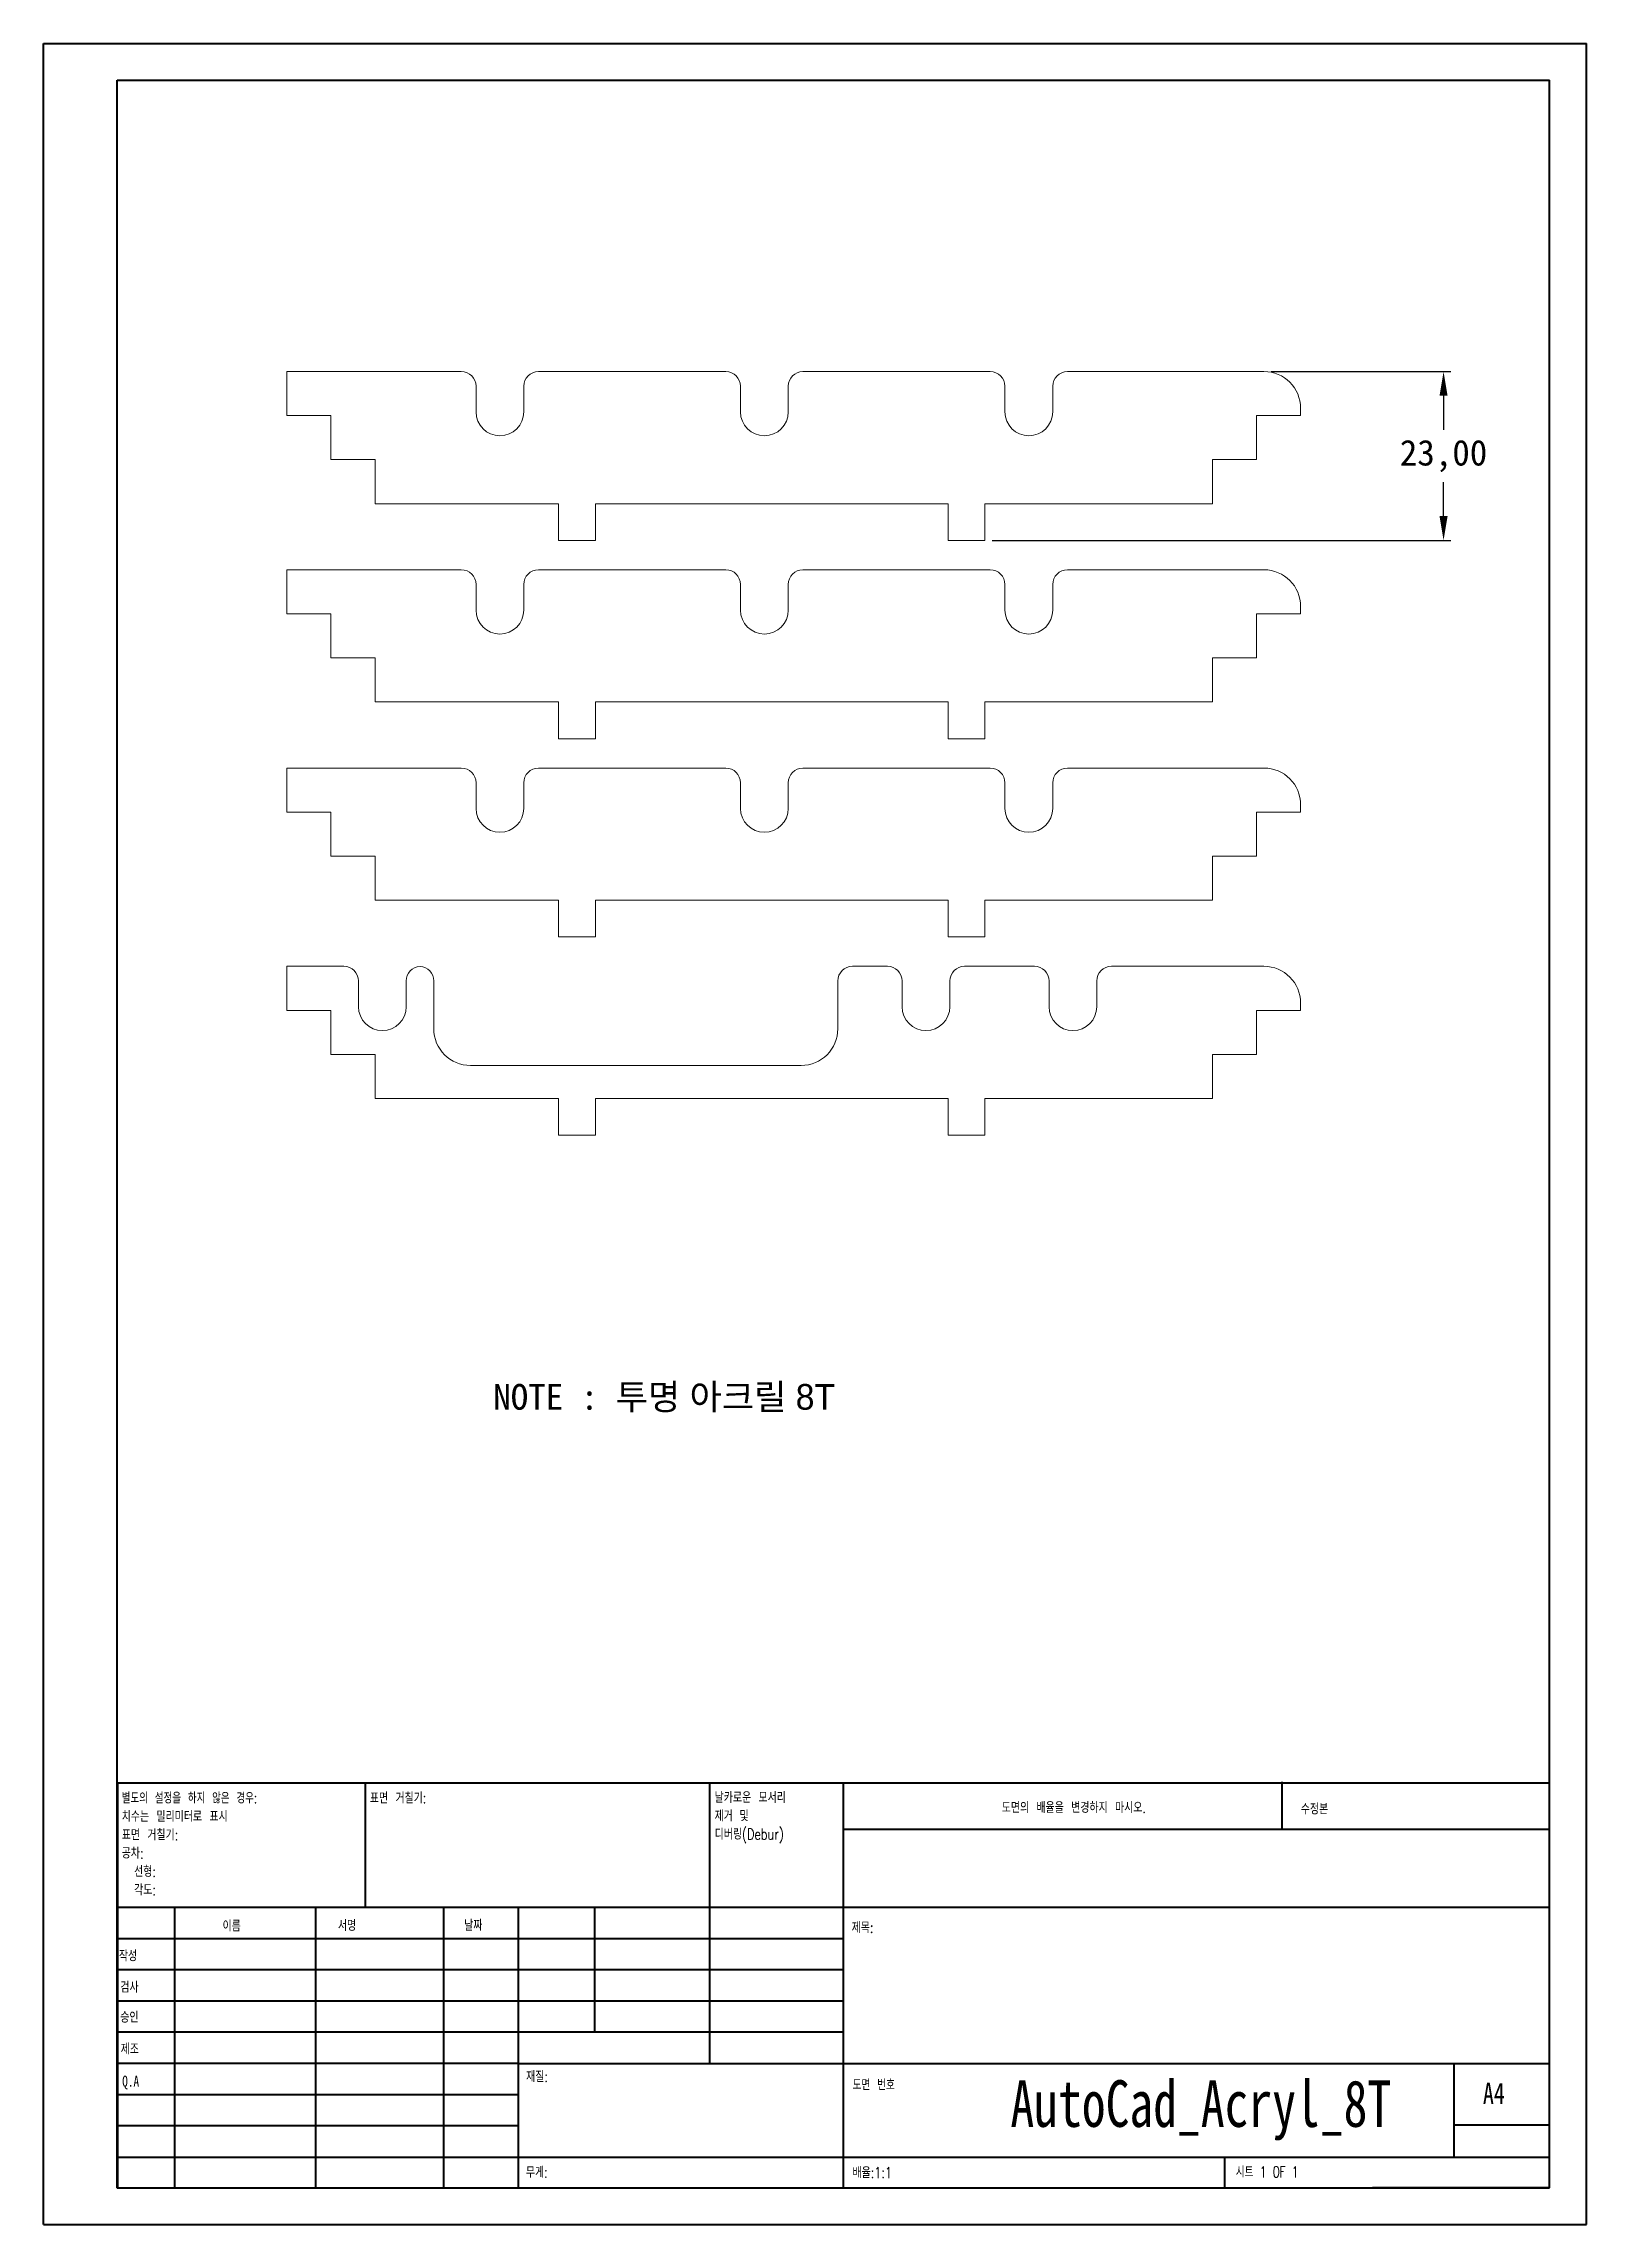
# Model space of a CAD drawing. Header units: millimetres. Extents: x 0 to 210, y 0 to 297.
import ezdxf

# ---------------------------------------------------------------- set-up
doc = ezdxf.new("R2010")
doc.units = ezdxf.units.MM
doc.header["$PDSIZE"] = -1
doc.styles.add('SLDTEXTSTYLE0', font='TXT', dxfattribs={"width": 0.75})
doc.styles.add('SLDTEXTSTYLE1', font='TXT', dxfattribs={"width": 0.75, "bigfont": 'bigfont'})
doc.styles.add('SLDTEXTSTYLE2', font='TXT', dxfattribs={"width": 0.666667, "bigfont": 'bigfont'})
doc.styles.add('SLDTEXTSTYLE3', font='TXT', dxfattribs={"width": 0.7, "bigfont": 'bigfont'})
doc.styles.add('SLDTEXTSTYLE4', font='TXT', dxfattribs={"width": 0.6875, "bigfont": 'bigfont'})
doc.styles.add('SLDTEXTSTYLE5', font='TXT', dxfattribs={"width": 0.691176, "bigfont": 'bigfont'})
doc.dimstyles.new('ISO-25', dxfattribs={"dimtxt": 2.5, "dimasz": 2.5, "dimexe": 1.25, "dimexo": 0.625, "dimtad": 1, "dimtxsty": 'Standard', "dimcen": 2.5, "dimadec": 0, "dimazin": 0, "dimtfac": 1, "dimtmove": 0, "dimatfit": 3, "dimfxl": 1, "dimarcsym": 0})

# ---------------------------------------------------------------- blocks, each defined once
blk = doc.blocks.new('SW_NOTE_0')
at = {"color": 0, "linetype": 'Continuous', "lineweight": 0, "char_height": 1.5, "attachment_point": 1}
for s, insert, style in [('날카로운 모서리', (0, 1.93), 'SLDTEXTSTYLE1'), ('제거 및', (0, -0.57), 'SLDTEXTSTYLE4'), ('디버링(Debur)', (0, -3.07), 'SLDTEXTSTYLE1')]:
    blk.add_mtext(s, dxfattribs=dict(at, insert=insert, style=style))
blk = doc.blocks.new('SW_NOTE_1')
at = {"color": 0, "linetype": 'Continuous', "lineweight": 0, "char_height": 1.5, "attachment_point": 1}
for s, insert, style in [('별도의 설정을 하지 않은 경우:', (0, 1.93), 'SLDTEXTSTYLE5'), ('표면 거칠기:', (0, -3.07), 'SLDTEXTSTYLE1'), ('치수는 밀리미터로 표시', (0, -0.57), 'SLDTEXTSTYLE1'), ('공차:', (0, -5.57), 'SLDTEXTSTYLE1'), ('선형:', (1.69, -8.07), 'SLDTEXTSTYLE1'), ('각도:', (1.69, -10.57), 'SLDTEXTSTYLE1')]:
    blk.add_mtext(s, dxfattribs=dict(at, insert=insert, style=style))
blk = doc.blocks.new('*D4')
at = {"color": 0, "lineweight": -2, "transparency": 16777216}
for p, q in [((167.19, 252.55), (191.64, 252.55)), ((190.64, 249.25), (190.64, 244.62)), ((190.64, 232.86), (190.64, 237.49)), ((129.19, 229.55), (191.64, 229.55))]:
    blk.add_line(p, q, dxfattribs=at)
at = {"color": 0, "transparency": 16777216}
for points in [[(190.09, 249.25), (191.19, 249.25), (190.64, 252.55)], [(190.09, 232.86), (191.19, 232.86), (190.64, 229.55)]]:
    blk.add_solid(points, dxfattribs=at)
at = {"layer": 'Defpoints', "color": 0, "transparency": 16777216}
for p in [(166.19, 252.55), (190.64, 252.55), (128.19, 229.55)]:
    blk.add_point(p, dxfattribs=at)
at = {"color": 0, "transparency": 16777216, "insert": (190.64, 241.05), "char_height": 3.5, "attachment_point": 5}
blk.add_mtext('23,00', dxfattribs=at)

msp = doc.modelspace()

# ---------------------------------------------------------------- linework, layer by layer
at = {"color": 7, "linetype": 'Continuous', "lineweight": 40}
for p, q in [((0.079, 0.215), (0.079, 297.215)), ((0.079, 297.215), (210.079, 297.215)), ((210.079, 0.215), (210.079, 297.215)), ((210.079, 292.215), (210.079, 297.215)), ((10.079, 292.215), (205.079, 292.215)), ((10.079, 5.215), (10.079, 292.215)), ((205.079, 5.215), (205.079, 292.215)), ((10.111, 60.371), (205.079, 60.371)), ((10.111, 60.371), (10.111, 5.121)), ((43.911, 43.371), (43.911, 60.371)), ((90.711, 60.371), (90.711, 22.121)), ((108.911, 60.371), (108.911, 5.121)), ((168.679, 54.09), (168.679, 60.465)), ((205.079, 53.996), (108.911, 53.996)), ((205.079, 43.371), (10.111, 43.371)), ((17.911, 43.371), (17.911, 5.121)), ((37.102, 43.371), (37.102, 5.121)), ((54.51, 43.371), (54.51, 5.121)), ((64.711, 5.121), (64.711, 43.371)), ((75.111, 26.371), (75.111, 43.371)), ((108.911, 39.121), (10.111, 39.121)), ((108.911, 34.871), (10.111, 34.871)), ((108.911, 30.621), (10.111, 30.621)), ((108.911, 26.371), (10.111, 26.371)), ((64.711, 22.121), (10.111, 22.121)), ((64.711, 22.121), (205.079, 22.121)), ((192.079, 9.465), (192.079, 22.215)), ((64.711, 17.871), (10.111, 17.871)), ((64.711, 13.621), (10.111, 13.621)), ((205.079, 13.715), (192.079, 13.715)), ((10.111, 9.371), (205.079, 9.371)), ((160.879, 5.215), (160.879, 9.465)), ((10.079, 5.215), (205.079, 5.215)), ((205.079, 5.215), (180.988, 5.215)), ((0.079, 0.215), (210.079, 0.215))]:
    msp.add_line(p, q, dxfattribs=at)
at = {"color": 7, "linetype": 'Continuous', "lineweight": 15}
for p, q in [((33.186, 246.553), (33.186, 252.553)), ((33.186, 252.553), (56.936, 252.553)), ((67.436, 252.553), (92.936, 252.553)), ((103.436, 252.553), (128.936, 252.553)), ((139.436, 252.553), (166.186, 252.553)), ((58.936, 250.553), (58.936, 247.053)), ((65.436, 247.053), (65.436, 250.553)), ((94.936, 250.553), (94.936, 247.053)), ((101.436, 247.053), (101.436, 250.553)), ((130.936, 250.553), (130.936, 247.053)), ((137.436, 247.053), (137.436, 250.553)), ((39.186, 246.553), (33.186, 246.553)), ((39.186, 240.553), (39.186, 246.553)), ((165.186, 246.553), (171.186, 246.553)), ((165.186, 240.553), (165.186, 246.553)), ((171.186, 247.553), (171.186, 246.553)), ((45.186, 240.553), (39.186, 240.553)), ((45.186, 234.553), (45.186, 240.553)), ((159.186, 240.553), (165.186, 240.553)), ((159.186, 234.553), (159.186, 240.553)), ((70.186, 234.553), (45.186, 234.553)), ((70.186, 229.553), (70.186, 234.553)), ((123.186, 234.553), (75.186, 234.553)), ((75.186, 234.553), (75.186, 229.553)), ((123.186, 229.553), (123.186, 234.553)), ((159.186, 234.553), (128.186, 234.553)), ((128.186, 234.553), (128.186, 229.553)), ((75.186, 229.553), (70.186, 229.553)), ((128.186, 229.553), (123.186, 229.553)), ((33.186, 219.553), (33.186, 225.553)), ((33.186, 225.553), (56.936, 225.553)), ((58.936, 223.553), (58.936, 220.053)), ((65.436, 220.053), (65.436, 223.553)), ((67.436, 225.553), (92.936, 225.553)), ((94.936, 223.553), (94.936, 220.053)), ((101.436, 220.053), (101.436, 223.553)), ((103.436, 225.553), (128.936, 225.553)), ((130.936, 223.553), (130.936, 220.053)), ((137.436, 220.053), (137.436, 223.553)), ((139.436, 225.553), (166.186, 225.553)), ((171.186, 220.553), (171.186, 219.553)), ((39.186, 219.553), (33.186, 219.553)), ((39.186, 213.553), (39.186, 219.553)), ((165.186, 219.553), (171.186, 219.553)), ((165.186, 213.553), (165.186, 219.553)), ((45.186, 213.553), (39.186, 213.553)), ((45.186, 207.553), (45.186, 213.553)), ((159.186, 213.553), (165.186, 213.553)), ((159.186, 207.553), (159.186, 213.553)), ((70.186, 207.553), (45.186, 207.553)), ((70.186, 202.553), (70.186, 207.553)), ((123.186, 207.553), (75.186, 207.553)), ((75.186, 207.553), (75.186, 202.553)), ((123.186, 202.553), (123.186, 207.553)), ((159.186, 207.553), (128.186, 207.553)), ((128.186, 207.553), (128.186, 202.553)), ((75.186, 202.553), (70.186, 202.553)), ((128.186, 202.553), (123.186, 202.553)), ((33.186, 192.553), (33.186, 198.553)), ((33.186, 198.553), (56.936, 198.553)), ((58.936, 196.553), (58.936, 193.053)), ((65.436, 193.053), (65.436, 196.553)), ((67.436, 198.553), (92.936, 198.553)), ((94.936, 196.553), (94.936, 193.053)), ((101.436, 193.053), (101.436, 196.553)), ((103.436, 198.553), (128.936, 198.553)), ((130.936, 196.553), (130.936, 193.053)), ((137.436, 193.053), (137.436, 196.553)), ((139.436, 198.553), (166.186, 198.553)), ((171.186, 193.553), (171.186, 192.553)), ((39.186, 192.553), (33.186, 192.553)), ((39.186, 186.553), (39.186, 192.553)), ((165.186, 192.553), (171.186, 192.553)), ((165.186, 186.553), (165.186, 192.553)), ((45.186, 186.553), (39.186, 186.553)), ((45.186, 180.553), (45.186, 186.553)), ((159.186, 186.553), (165.186, 186.553)), ((159.186, 180.553), (159.186, 186.553)), ((70.186, 180.553), (45.186, 180.553)), ((70.186, 175.553), (70.186, 180.553)), ((123.186, 180.553), (75.186, 180.553)), ((75.186, 180.553), (75.186, 175.553)), ((123.186, 175.553), (123.186, 180.553)), ((159.186, 180.553), (128.186, 180.553)), ((128.186, 180.553), (128.186, 175.553)), ((75.186, 175.553), (70.186, 175.553)), ((128.186, 175.553), (123.186, 175.553)), ((33.186, 165.553), (33.186, 171.553)), ((33.186, 171.553), (40.936, 171.553)), ((42.936, 169.553), (42.936, 166.053)), ((49.436, 166.053), (49.436, 169.553)), ((53.186, 169.553), (53.186, 163.053)), ((108.186, 163.053), (108.186, 169.553)), ((110.186, 171.553), (114.936, 171.553)), ((116.936, 169.553), (116.936, 166.053)), ((123.436, 166.053), (123.436, 169.553)), ((125.436, 171.553), (134.936, 171.553)), ((136.936, 169.553), (136.936, 166.053)), ((143.436, 166.053), (143.436, 169.553)), ((145.436, 171.553), (166.186, 171.553)), ((171.186, 166.553), (171.186, 165.553)), ((39.186, 165.553), (33.186, 165.553)), ((39.186, 159.553), (39.186, 165.553)), ((165.186, 165.553), (171.186, 165.553)), ((165.186, 159.553), (165.186, 165.553)), ((45.186, 159.553), (39.186, 159.553)), ((45.186, 153.553), (45.186, 159.553)), ((58.186, 158.053), (103.186, 158.053)), ((159.186, 159.553), (165.186, 159.553)), ((159.186, 153.553), (159.186, 159.553)), ((70.186, 153.553), (45.186, 153.553)), ((70.186, 148.553), (70.186, 153.553)), ((123.186, 153.553), (75.186, 153.553)), ((75.186, 153.553), (75.186, 148.553)), ((123.186, 148.553), (123.186, 153.553)), ((159.186, 153.553), (128.186, 153.553)), ((128.186, 153.553), (128.186, 148.553)), ((75.186, 148.553), (70.186, 148.553)), ((128.186, 148.553), (123.186, 148.553))]:
    msp.add_line(p, q, dxfattribs=at)
for centre, radius, start, end in [((56.936, 250.553), 2, 0, 90), ((67.436, 250.553), 2, 90, 180), ((92.936, 250.553), 2, 0, 90), ((103.436, 250.553), 2, 90, 180), ((128.936, 250.553), 2, 0, 90), ((139.436, 250.553), 2, 90, 180), ((166.186, 247.553), 5, 0, 90), ((62.186, 247.053), 3.25, 180, 0), ((98.186, 247.053), 3.25, 180, 0), ((134.186, 247.053), 3.25, 180, 0), ((56.936, 223.553), 2, 0, 90), ((67.436, 223.553), 2, 90, 180), ((92.936, 223.553), 2, 0, 90), ((103.436, 223.553), 2, 90, 180), ((128.936, 223.553), 2, 0, 90), ((139.436, 223.553), 2, 90, 180), ((166.186, 220.553), 5, 0, 90), ((62.186, 220.053), 3.25, 180, 0), ((98.186, 220.053), 3.25, 180, 0), ((134.186, 220.053), 3.25, 180, 0), ((56.936, 196.553), 2, 0, 90), ((67.436, 196.553), 2, 90, 180), ((92.936, 196.553), 2, 0, 90), ((103.436, 196.553), 2, 90, 180), ((128.936, 196.553), 2, 0, 90), ((139.436, 196.553), 2, 90, 180), ((166.186, 193.553), 5, 0, 90), ((62.186, 193.053), 3.25, 180, 0), ((98.186, 193.053), 3.25, 180, 0), ((134.186, 193.053), 3.25, 180, 0), ((40.936, 169.553), 2, 0, 90), ((51.436, 169.553), 2, 93.58332, 180), ((51.186, 169.553), 2, 0, 86.41668), ((110.186, 169.553), 2, 90, 180), ((114.936, 169.553), 2, 0, 90), ((125.436, 169.553), 2, 90, 180), ((134.936, 169.553), 2, 0, 90), ((145.436, 169.553), 2, 90, 180), ((166.186, 166.553), 5, 0, 90), ((46.186, 166.053), 3.25, 180, 0), ((120.186, 166.053), 3.25, 180, 0), ((140.186, 166.053), 3.25, 180, 0), ((58.186, 163.053), 5, 180, 270), ((103.186, 163.053), 5, 270, 0)]:
    msp.add_arc(centre, radius, start, end, dxfattribs=at)

# ---------------------------------------------------------------- block references
at = {"color": 7, "linetype": 'Continuous', "lineweight": 0}
for name, p in [('SW_NOTE_1', (10.704, 57.108)), ('SW_NOTE_0', (91.42, 57.19))]:
    msp.add_blockref(name, p, dxfattribs=at)

# ---------------------------------------------------------------- texts
at = {"color": 1, "insert": (61.285, 114.666), "char_height": 3.5, "attachment_point": 1}
msp.add_mtext_dynamic_manual_height_columns('NOTE : {\\fGulim|b0|i0|c129|p50;투명 아크릴 8T}', width=112.72338, gutter_width=17.5, heights=[0], dxfattribs=at)
at = {"color": 7, "linetype": 'Continuous', "lineweight": 0}
for s, insert, char_height, attachment_point, style in [('표면 거칠기:', (44.482, 59.04), 1.5, 1, 'SLDTEXTSTYLE1'), ('도면의 배율을 변경하지 마시오.', (130.493, 57.748), 1.5, 1, 'SLDTEXTSTYLE1'), ('수정본', (171.206, 57.55), 1.5, 1, 'SLDTEXTSTYLE1'), ('이름', (24.433, 41.622), 1.5, 1, 'SLDTEXTSTYLE1'), ('서명', (40.144, 41.683), 1.5, 1, 'SLDTEXTSTYLE1'), ('날짜', (57.326, 41.697), 1.5, 1, 'SLDTEXTSTYLE1'), ('제목:', (110.067, 41.399), 1.5, 1, 'SLDTEXTSTYLE1'), ('작성', (10.323, 37.551), 1.5, 1, 'SLDTEXTSTYLE1'), ('검사', (10.521, 33.275), 1.5, 1, 'SLDTEXTSTYLE1'), ('승인', (10.513, 29.185), 1.5, 1, 'SLDTEXTSTYLE1'), ('제조', (10.566, 24.855), 1.5, 1, 'SLDTEXTSTYLE1'), ('재질:', (65.757, 21.107), 1.5, 1, 'SLDTEXTSTYLE1'), ('Q.A', (10.78, 20.471), 1.5, 1, 'SLDTEXTSTYLE0'), ('도면 번호', (110.185, 19.99), 1.5, 1, 'SLDTEXTSTYLE3'), ('AutoCad_Acryl_8T', (157.598, 19.847), 6.35, 2, 'SLDTEXTSTYLE0'), ('A4', (196, 19.515), 2.9104, 1, 'SLDTEXTSTYLE0'), ('무게:', (65.729, 8.07), 1.4986, 1, 'SLDTEXTSTYLE1'), ('배율:1:1', (110.185, 8.021), 1.5, 1, 'SLDTEXTSTYLE1'), ('시트 1 OF 1', (162.357, 8.115), 1.5, 1, 'SLDTEXTSTYLE2')]:
    msp.add_mtext(s, dxfattribs=dict(at, insert=insert, char_height=char_height, attachment_point=attachment_point, style=style))

# ---------------------------------------------------------------- dimensions: what is measured, and where the dimension line sits
at = {"color": 1}
dim = msp.add_linear_dim(base=(190.637, 252.553), p1=(128.186, 229.553), p2=(166.186, 252.553), angle=90, dimstyle='ISO-25', override={"dimtxt": 3.5, "dimasz": 3.302, "dimexe": 1, "dimexo": 1, "dimgap": 1.524, "dimtih": 1, "dimtoh": 1, "dimzin": 0, "dimadec": 2, "dimtzin": 0}, dxfattribs=at)
dim.commit()
dim.dimension.update_dxf_attribs({"geometry": '*D4', "text_midpoint": (190.637, 241.053)})

doc.saveas('drawing.dxf')
